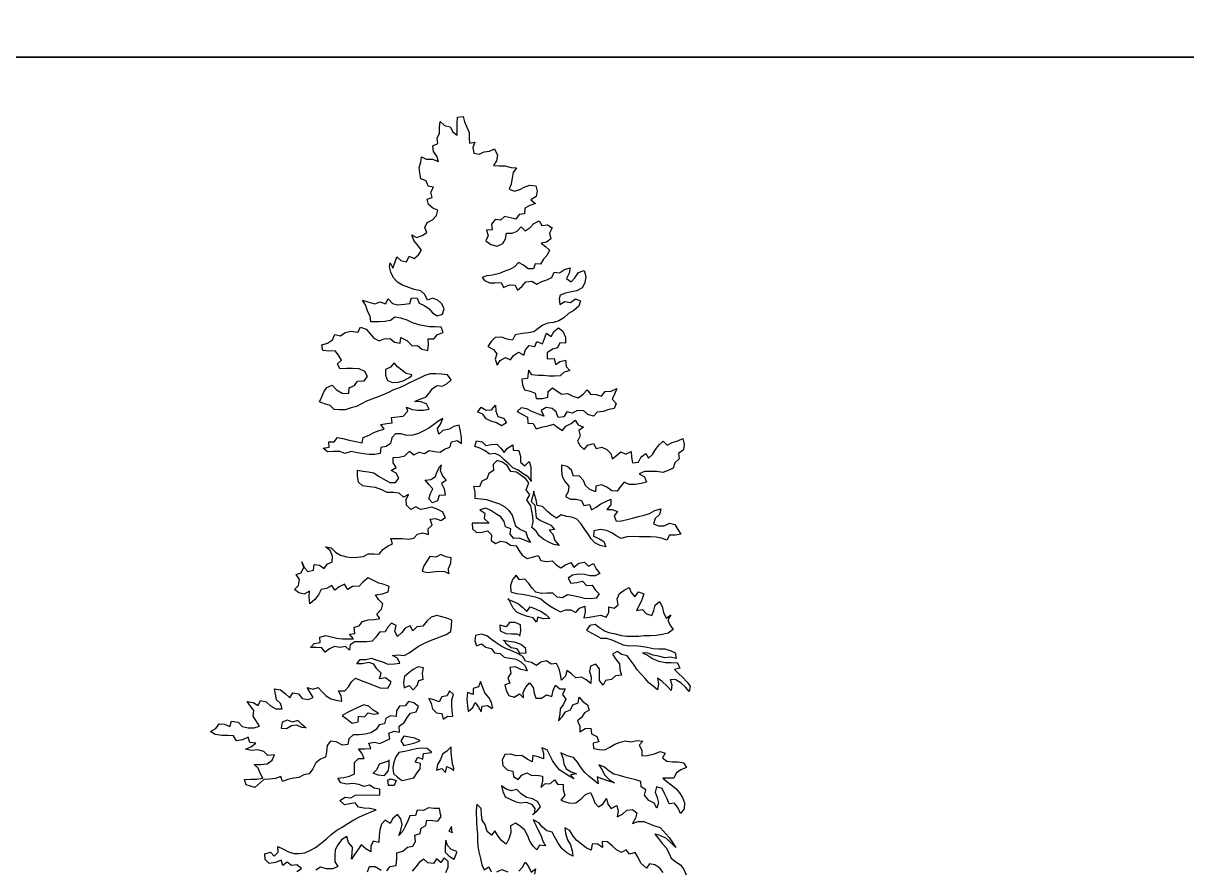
# Model space of a CAD drawing. Header units: millimetres. Extents: x 351 to 3123, y -188 to 617.
# Drawn here: x 684 to 850.7, y -67.1 to 54.1 of the extents above; entities that cross this region are included whole.
import ezdxf

# ---------------------------------------------------------------- set-up
doc = ezdxf.new("R2010")
doc.units = ezdxf.units.MM
doc.header["$LTSCALE"] = 25.4
doc.layers.add('animals', color=130, linetype='Continuous')
doc.layers.add('cut_through', color=3, linetype='Continuous')

msp = doc.modelspace()

# ---------------------------------------------------------------- linework, layer by layer
at = {"layer": 'animals'}
for points in [[(674.51, 49.32), (998.51, 49.32), (998.51, 286.92), (674.51, 286.92)], [(674.51, -188.28), (998.51, -188.28), (998.51, 49.32), (674.51, 49.32)]]:
    msp.add_lwpolyline(points, close=True, dxfattribs=at)
at = {"layer": 'cut_through'}
for points in [[(723.17, -67.33), (723.83, -66.9), (723.18, -66.35), (722.4, -66.46), (721.77, -66.01), (721.15, -66.48), (720.92, -65.72), (720.09, -66.04), (719.2, -66.17), (718.63, -65.63), (718.58, -64.79), (719.39, -64.57), (719.93, -65.14), (720.5, -64.54), (720.43, -63.74), (721.16, -64.07), (721.96, -64.52), (722.73, -64.73), (723.51, -64.75), (724.32, -64.64), (725.11, -64.25), (725.85, -63.87), (726.67, -63.29), (727.42, -62.66), (728.09, -62.03), (728.91, -61.42), (729.65, -60.99), (730.48, -60.47), (731.31, -59.94), (732.14, -59.5), (732.9, -59.17), (733.81, -58.8), (734.53, -58.48), (733.61, -58.28), (732.78, -58.27), (731.98, -58.13), (731.54, -57.49), (730.75, -57.65), (729.98, -57.76), (729.35, -57.14), (730.07, -56.68), (730.88, -56.76), (731.57, -56.39), (735.05, -56.34), (735.04, -55.53), (734.26, -55.37), (733.59, -54.94), (732.82, -55.15), (732.05, -54.86), (731.24, -54.7), (730.3, -54.83), (729.49, -54.61), (729.06, -53.94), (729.91, -53.85), (730.69, -53.68), (731.44, -53.36), (731.45, -52.56), (731.43, -51.72), (732.02, -51.16), (732.79, -51.13), (732.5, -50.37), (732, -49.77), (732.86, -49.77), (733.78, -49.7), (733.46, -48.96), (734.29, -48.8), (735.05, -48.98), (735.79, -48.66), (736.49, -48.32), (736.36, -47.53), (737.12, -47.24), (737.89, -47.36), (737.85, -46.52), (738.54, -45.99), (738.96, -45.26), (739.46, -44.66), (740.25, -44.45), (740.61, -43.68), (739.94, -43.19), (739.15, -42.99), (738.68, -43.61), (737.9, -43.63), (737.44, -44.3), (737.4, -45.12), (736.61, -45.04), (735.9, -45.41), (735.72, -46.17), (734.95, -46.33), (734.55, -47), (733.77, -47.45), (732.95, -47.68), (732.1, -47.75), (731.26, -47.75), (730.62, -48.31), (730.48, -49.16), (729.7, -49.21), (728.78, -48.76), (728.01, -48.67), (727.49, -49.26), (727.4, -50.17), (727.28, -50.94), (726.54, -51.22), (725.88, -51.77), (725.45, -52.62), (724.94, -53.34), (724.16, -53.48), (723.47, -53.88), (722.7, -53.98), (721.88, -54.16), (721.11, -54.44), (720.88, -53.7), (720.11, -54), (719.23, -54.11), (718.43, -54.16), (717.14, -55.28), (715.9, -54.91), (715.65, -54.16), (716.52, -54.1), (717.41, -54.08), (718.29, -53.94), (717.92, -53.25), (717.63, -52.52), (717.04, -51.98), (717.95, -51.99), (718.91, -51.93), (719.64, -51.39), (719.96, -50.63), (718.99, -50.71), (718.45, -50.13), (717.58, -49.88), (716.65, -50), (715.83, -49.83), (716.69, -49.44), (717.31, -48.93), (716.41, -48.85), (716.17, -48.11), (715.39, -48.48), (714.54, -48.59), (714.11, -47.89), (713.24, -47.83), (712.4, -47.86), (711.47, -47.69), (710.8, -47.3), (711.57, -46.87), (712.02, -46.17), (712.8, -46.23), (713.56, -46.57), (713.81, -45.79), (714.77, -45.95), (715.35, -46.58), (716.21, -46.76), (717.06, -46.76), (717.8, -46.51), (717.33, -45.76), (716.89, -45.07), (716.98, -44.28), (716.52, -43.64), (716.07, -43), (716.91, -43.14), (717.64, -43.53), (717.94, -42.82), (718.78, -43.01), (719.38, -43.61), (720.15, -44.02), (721.07, -44.04), (720.8, -43.29), (720.25, -42.73), (720.12, -41.91), (719.94, -41.15), (720.82, -41.33), (721.47, -41.82), (722.15, -42.46), (722.61, -41.72), (723.42, -41.89), (723.94, -42.53), (724.77, -42.69), (725.51, -42.42), (725.06, -41.68), (724.66, -40.96), (725.44, -41.19), (726.22, -40.97), (726.75, -41.54), (727.3, -42.13), (727.95, -42.57), (728.77, -42.8), (729.6, -42.94), (729.5, -42.15), (729.12, -41.45), (730.02, -41.46), (730.56, -40.86), (731, -40.18), (731.58, -39.63), (732.4, -39.99), (733.16, -40.24), (735.12, -41.01), (736.19, -41.06), (736.69, -40.19), (736.61, -40.07), (736.48, -40.07), (735.86, -39.6), (735.02, -39.72), (735.23, -38.92), (734.61, -38.31), (734.2, -37.64), (733.46, -37.4), (732.53, -37.57), (731.76, -37.6), (732.22, -36.98), (733.04, -36.97), (733.85, -36.79), (734.63, -37.04), (735.46, -37.29), (736.22, -37.62), (737.14, -37.6), (737.92, -37.49), (737.57, -36.78), (736.89, -36.41), (737.7, -36.32), (738.53, -36.38), (739.24, -36.03), (739.95, -35.53), (740.58, -35.05), (741.37, -34.69), (742.34, -34.26), (743.1, -33.97), (743.82, -33.68), (744.56, -33.38), (745.25, -32.95), (745.31, -32.14), (745.37, -31.35), (744.65, -31.05), (743.21, -30.66), (742.4, -30.89), (741.81, -31.47), (741.21, -32.2), (740.38, -32.31), (739.8, -32.86), (739.4, -32.13), (738.68, -32.47), (738.23, -33.12), (737.59, -33.67), (737.23, -32.95), (737.41, -32.11), (736.72, -31.74), (736.19, -32.32), (735.81, -33), (735.01, -33.05), (734.48, -33.75), (733.96, -34.34), (733.13, -34.45), (732.26, -34.44), (731.47, -34.43), (730.79, -34.85), (730.7, -35.63), (730.14, -35.08), (729.33, -35.26), (728.54, -35.11), (727.83, -35.45), (727.21, -35.93), (726.73, -35.3), (725.9, -35.27), (725.11, -35.23), (725.65, -34.68), (726.49, -34.54), (726.45, -33.75), (727.3, -33.55), (728.08, -33.73), (728.88, -33.91), (729.72, -34), (730.51, -34.01), (731.3, -34), (730.72, -33.36), (731.49, -33.23), (731.37, -32.35), (732.12, -32.16), (732.58, -31.51), (733.41, -31.28), (734.28, -31.26), (735.07, -31.11), (734.62, -30.48), (735.31, -29.75), (735.51, -29), (734.86, -28.36), (734.42, -27.7), (735.44, -27.56), (736.23, -27.27), (736.41, -26.51), (735.67, -26.24), (734.91, -26.04), (734.15, -25.64), (733.41, -25.29), (732.64, -25.88), (732.08, -26.46), (731.14, -26.5), (730.47, -26.93), (729.99, -26.16), (729.21, -26.54), (728.61, -27.04), (728.16, -26.37), (727.41, -26.81), (726.63, -26.92), (726.25, -27.7), (725.75, -28.39), (725.05, -28.98), (724.92, -28.04), (724.97, -27.19), (724.21, -27.61), (723.47, -27.4), (722.84, -26.92), (723.38, -26.37), (723.53, -25.53), (723.05, -24.79), (723.8, -24.57), (724.16, -23.75), (723.86, -22.98), (724.23, -23.77), (724.76, -24.36), (725.53, -24.18), (725.64, -23.37), (726.43, -23.45), (727.06, -23.95), (727.51, -23.3), (728.23, -22.99), (728.28, -22.17), (727.92, -21.37), (727.27, -20.83), (728.1, -20.99), (728.7, -21.59), (729.4, -22), (730.27, -22.24), (731.04, -22.35), (731.88, -22.32), (732.72, -22.21), (733.41, -21.84), (734.19, -21.85), (734.97, -21.89), (735.47, -21.22), (736.14, -20.75), (736.88, -20.42), (736.63, -19.66), (737.42, -19.62), (738.29, -19.66), (739.12, -19.75), (739.91, -19.6), (740.45, -19), (741.24, -18.83), (742.04, -19.06), (742, -18.27), (742.57, -17.73), (742.27, -16.87), (743.04, -16.79), (743.78, -17.04), (744.46, -16.61), (744.06, -15.84), (743.26, -15.42), (742.53, -15.15), (741.7, -15.33), (740.89, -15.49), (740.21, -15.11), (739.5, -15.48), (738.9, -14.84), (738.85, -14.05), (739.17, -13.33), (738.46, -13.71), (737.84, -13.13), (737.04, -13.05), (736.11, -13.06), (735.36, -12.66), (734.46, -12.33), (733.56, -12.24), (732.59, -12.1), (731.98, -11.56), (731.85, -10.64), (731.85, -9.84), (732.61, -9.97), (733.43, -10.11), (734.2, -10.25), (734.85, -10.71), (735.55, -11.08), (736.5, -11.64), (737.3, -11.63), (737.78, -10.98), (737.38, -10.28), (736.68, -9.88), (737.39, -9.47), (736.97, -8.81), (736.97, -8.03), (737.85, -8), (738.63, -7.82), (739.31, -7.14), (739.93, -7.64), (740.7, -7.28), (741.46, -7.47), (742.13, -7.01), (742.9, -7.16), (743.71, -7.29), (744.32, -6.83), (745.07, -6.54), (745.34, -5.81), (746.13, -5.59), (746.78, -6.03), (746.75, -5.17), (746.64, -4.31), (746.42, -3.42), (745.65, -3.58), (744.98, -3.99), (744.08, -4.18), (743.49, -4.71), (743.3, -3.9), (743.76, -3.26), (744.07, -2.47), (743.39, -2.89), (742.77, -3.36), (742.06, -3.84), (741.34, -4.21), (740.61, -4.58), (739.77, -4.82), (738.89, -4.9), (738.12, -4.64), (737.3, -4.63), (736.76, -5.22), (736.59, -6.01), (735.96, -6.47), (735.18, -6.61), (735.12, -7.44), (734.31, -7.59), (733.51, -7.61), (732.7, -7.52), (731.88, -7.35), (730.95, -7.2), (730.06, -7.44), (729.31, -7.17), (728.38, -7.2), (727.57, -7.24), (726.96, -6.68), (727.79, -6.57), (727.75, -5.77), (728.53, -5.81), (728.97, -5.16), (729.74, -5.32), (730.64, -5.56), (731.62, -5.75), (732.51, -5.94), (732.66, -5.15), (733.51, -4.85), (734.18, -4.44), (734.94, -4.19), (735.69, -3.98), (735.22, -3.32), (736.04, -3.16), (736.82, -3.06), (736.72, -2.29), (738.39, -2.1), (739.05, -1.4), (738.9, -0.84), (739.69, -1.17), (740.52, -1.26), (741.3, -1.24), (742.12, -1.11), (741.74, -0.36), (740.95, -0.08), (740.06, -0.02), (740.8, 0.33), (741.63, 0.61), (742.16, 1.21), (742.6, 1.84), (743.26, 2.26), (744.04, 2.17), (744.72, 2.54), (745.29, 3.11), (744.76, 3.78), (743.89, 3.9), (743.08, 3.95), (742.28, 3.95), (741.5, 3.69), (740.76, 3.32), (740.02, 3), (739.29, 2.66), (738.5, 2.24), (737.73, 1.91), (737, 1.64), (736.28, 1.29), (735.52, 0.95), (734.67, 0.6), (733.91, 0.31), (733.14, 0.01), (732.43, -0.37), (731.71, -0.71), (730.95, -0.94), (730.09, -1.19), (729.3, -1.23), (728.51, -1.16), (727.95, -0.57), (727.13, -0.33), (726.4, -0.05), (726.74, 0.65), (727.02, 1.38), (727.48, 2.01), (728.21, 2.31), (728.85, 1.66), (729.65, 1.2), (730.63, 1.11), (730.65, 1.94), (731.41, 2.28), (731.88, 2.91), (732.79, 2.93), (733.3, 3.57), (732.91, 4.29), (732.09, 4.66), (731.15, 4.72), (730.29, 4.69), (729.31, 4.67), (728.99, 5.39), (729.58, 5.89), (729.14, 6.61), (728.65, 7.25), (727.82, 7.18), (726.87, 7.27), (726.75, 8.1), (727.55, 8.33), (728.29, 8.8), (728.62, 9.57), (729.41, 9.39), (730.08, 9.86), (730.89, 10.07), (731.91, 9.91), (732.27, 10.61), (733.12, 10.34), (733.69, 9.67), (734.21, 9.05), (734.96, 8.68), (735.7, 8.97), (736.53, 8.99), (737.18, 8.47), (737.96, 8.34), (738.09, 9.14), (738.91, 8.71), (739.68, 7.94), (740.47, 7.99), (741.1, 7.5), (741.92, 7.3), (742.04, 8.16), (741.98, 8.97), (742.79, 8.98), (743.33, 9.57), (744.14, 9.85), (743.84, 10.61), (742.97, 10.69), (742.18, 10.7), (740.84, 10.92), (739.76, 11.24), (738.99, 11.61), (738.06, 11.93), (737.19, 12.06), (736.57, 11.57), (735.76, 11.44), (734.97, 11.39), (733.75, 11.38), (733.69, 12.19), (733.31, 12.92), (733.04, 13.74), (732.59, 14.49), (733.35, 14.26), (734.33, 13.99), (735.09, 14.28), (735.86, 13.99), (736.24, 14.69), (736.88, 14.03), (737.64, 13.82), (738.57, 13.9), (739.37, 14.04), (739.61, 14.83), (740.39, 14.76), (740.7, 14.05), (741.42, 13.71), (742.1, 13.31), (742.59, 12.67), (743.29, 12.23), (744.05, 12.48), (744.26, 13.25), (743.94, 13.96), (743.36, 14.51), (742.61, 14.76), (741.87, 14.49), (741.52, 15.29), (740.92, 15.83), (740, 16.04), (739.21, 16.31), (738.32, 16.66), (737.59, 17.06), (737.03, 17.69), (736.64, 18.5), (736.43, 19.29), (736.56, 19.84), (736.92, 19.1), (737.26, 19.98), (737.49, 20.72), (738.05, 20.16), (738.89, 19.99), (739.26, 20.79), (739.97, 20.44), (740.58, 21), (741.02, 21.64), (740.54, 22.3), (739.93, 23.05), (739.62, 23.87), (740.33, 23.49), (741.12, 23.77), (741.8, 24.19), (741.51, 24.92), (741.85, 25.62), (742.59, 25.99), (743.16, 26.62), (743.38, 27.39), (742.64, 27.66), (742.01, 28.19), (741.83, 28.95), (742.57, 29.2), (742.39, 29.97), (742.76, 30.66), (741.97, 30.83), (741.7, 31.59), (740.95, 31.86), (740.8, 32.72), (740.7, 33.49), (740.91, 34.26), (741.03, 35.03), (741.72, 34.67), (742.59, 34.71), (743.48, 34.37), (743.23, 35.12), (742.77, 35.8), (742.65, 36.58), (743.37, 36.91), (743.29, 37.69), (743.61, 38.41), (743.6, 39.28), (743.71, 40.07), (744.31, 39.53), (745.12, 39.34), (745.5, 38.62), (746.15, 38.12), (746.13, 39.73), (746.19, 40.68), (747, 40.81), (747.21, 40.03), (747.53, 39.29), (747.87, 38.53), (747.84, 37.74), (747.93, 36.96), (748.69, 37.12), (748.38, 36.35), (748.51, 35.56), (749.27, 35.39), (750, 35.75), (750.77, 35.83), (751.5, 36.15), (751.9, 35.25), (751.77, 34.43), (751.37, 33.76), (752.18, 33.74), (752.97, 33.73), (753.87, 33.49), (754.66, 33.47), (754.17, 32.77), (754.01, 32), (753.9, 31.12), (753.58, 30.41), (754.34, 30.11), (755.1, 30.34), (755.82, 30.71), (756.56, 30.96), (757.43, 30.85), (757.6, 30.09), (757.44, 29.32), (756.68, 28.87), (757.36, 28.36), (756.54, 28.03), (755.82, 27.68), (755.8, 26.85), (755.02, 26.77), (754.57, 26.1), (753.77, 26.31), (752.92, 26.5), (752.34, 25.94), (751.57, 26.05), (751.06, 25.39), (751.16, 24.55), (750.36, 24.52), (750.58, 23.76), (750.26, 23.01), (750.98, 22.46), (751.85, 22.25), (752.68, 22.59), (753.08, 23.27), (753.19, 24.08), (754, 24.11), (754.76, 24.39), (755.33, 24.98), (755.88, 24.43), (756.62, 24.88), (757.15, 25.46), (757.88, 25.85), (758.29, 25.19), (759.09, 25.29), (759.74, 24.85), (759.39, 24.1), (759.57, 23.28), (758.95, 22.8), (758.17, 22.64), (758.81, 22.18), (759.39, 21.65), (759.05, 20.93), (758.49, 20.35), (758.09, 19.67), (757.3, 19.71), (757.09, 18.96), (756.32, 19), (755.65, 19.53), (754.95, 19.87), (754.36, 19.29), (753.69, 18.89), (752.95, 18.63), (752.19, 18.32), (751.21, 18.06), (750.37, 17.98), (749.7, 17.76), (750.07, 17.33), (750.77, 16.96), (751.56, 17), (752.43, 17.03), (752.76, 16.31), (753.63, 16.69), (754.45, 16.63), (754.8, 15.94), (755.4, 16.47), (756, 17.12), (756.85, 17.21), (757.58, 16.79), (758.27, 17.15), (759.01, 17.41), (759.72, 17.73), (760.04, 18.51), (760.82, 18.42), (761.5, 18.87), (762.31, 19.13), (762.21, 18.34), (761.8, 17.59), (762.47, 17.1), (763, 17.69), (763.54, 18.44), (764.36, 18.76), (764.58, 17.9), (764.43, 17), (764.05, 16.28), (763.3, 15.84), (762.54, 15.68), (761.68, 15.48), (760.88, 15.23), (760.74, 14.68), (760.83, 13.89), (761.56, 14.31), (762.38, 14.17), (763.09, 14.71), (763.82, 14.41), (763.57, 13.65), (762.86, 13.03), (762.09, 12.58), (761.41, 11.98), (760.72, 11.54), (759.96, 11.31), (759.14, 11.18), (758.41, 10.91), (757.76, 10.42), (757.12, 9.97), (756.33, 9.84), (755.45, 9.74), (754.43, 9.51), (754.05, 8.76), (753.29, 8.89), (752.49, 9.19), (751.6, 9.13), (751.03, 8.6), (750.54, 7.88), (751.33, 7.43), (751.83, 6.81), (751.59, 6.04), (751.87, 5.21), (752.32, 5.87), (753.06, 6.28), (753.76, 5.95), (754.2, 6.58), (754.94, 7.05), (755.69, 6.61), (755.94, 7.4), (756.48, 8.01), (757.25, 7.84), (757.58, 8.6), (758.38, 8.26), (758.64, 9.02), (758.93, 9.79), (759.63, 9.29), (760.05, 10.06), (760.66, 10.53), (761.29, 10.06), (761.65, 9.22), (761.66, 8.34), (760.85, 8.38), (760.54, 7.65), (759.78, 7.5), (759.06, 6.96), (759.05, 6.1), (760.02, 6.12), (760.23, 5.28), (760.92, 5.69), (761.68, 5.88), (761.76, 5.01), (762.28, 4.4), (761.49, 4.19), (760.88, 3.68), (760.11, 3.63), (759.3, 3.62), (758.53, 3.7), (757.74, 3.71), (756.83, 3.82), (756.42, 4.49), (756.37, 4.41), (756.21, 3.3), (755.42, 3.17), (755.51, 2.38), (755.78, 1.64), (756.58, 1.46), (757.33, 1.17), (757.48, 0.39), (758.36, 0.39), (759.13, 0.59), (759.16, 1.4), (759.78, 1.92), (760.48, 1.45), (761.16, 1.05), (761.95, 1.13), (762.72, 0.77), (763.47, 0.53), (764.2, 1.02), (764.79, 1.65), (765.27, 1.01), (766.05, 1), (766.8, 0.73), (767.36, 1.41), (768.21, 1.46), (769, 1.86), (768.68, 1.02), (768.33, 0.31), (768.91, -0.28), (768.62, -1), (767.85, -1.17), (767.07, -1.45), (766.22, -1.53), (765.66, -2.14), (764.87, -1.86), (764.28, -1.35), (763.39, -1.29), (762.63, -1.7), (761.87, -1.51), (761.44, -2.21), (760.61, -2.29), (760.35, -1.52), (759.73, -1.03), (758.9, -0.89), (758.17, -1.32), (758.57, -2.1), (757.78, -1.82), (756.86, -1.45), (756.14, -1.05), (755.31, -0.9), (754.74, -1.43), (755.52, -1.9), (756.21, -2.27), (756.28, -3.11), (757.05, -3.15), (757.44, -3.91), (758.43, -3.66), (759.19, -3.5), (759.95, -3.26), (760.58, -3.73), (761.25, -4.16), (761.73, -3.54), (762.47, -3.16), (763.07, -2.68), (763.5, -3.35), (764.22, -3.68), (763.58, -4.16), (763.75, -4.92), (763.36, -5.7), (763.77, -6.36), (764.35, -6.88), (764.88, -6.26), (765.67, -6.03), (766.04, -6.75), (766.89, -6.58), (767.6, -6.9), (768.17, -7.47), (768.36, -8.24), (768.97, -7.75), (769.57, -7.24), (770.31, -7.57), (771.06, -7.2), (771.14, -7.98), (771.27, -8.82), (772.12, -8.69), (772.5, -7.96), (773.16, -7.46), (773.55, -8.14), (774.15, -7.63), (774.56, -6.88), (775.09, -6.2), (775.68, -5.69), (776.24, -6.26), (776.95, -5.87), (777.74, -5.66), (778.5, -5.31), (778.66, -6.15), (778.56, -6.96), (777.84, -7.48), (777.95, -8.25), (777.35, -8.79), (777.09, -9.55), (776.36, -9.9), (775.6, -10.17), (774.76, -10.04), (773.91, -10.05), (773, -10.04), (772.22, -10.39), (772.99, -10.8), (773.27, -11.55), (772.51, -11.77), (771.67, -11.88), (770.78, -11.9), (770.06, -11.57), (769.54, -12.2), (769.06, -12.87), (768.28, -12.81), (767.58, -12.27), (766.81, -11.95), (765.99, -12.12), (765.96, -12.97), (765.16, -12.62), (764.55, -12.07), (764.23, -11.33), (763.6, -10.65), (762.83, -10.69), (762.53, -9.86), (761.88, -9.33), (761.11, -9.14), (761.1, -9.95), (761.21, -10.78), (761.6, -11.5), (762.13, -12.14), (762.03, -12.95), (761.65, -13.63), (762.4, -13.98), (763.19, -14.01), (763.98, -14.19), (764.3, -14.9), (765.09, -14.75), (765.37, -15.53), (766.08, -15.17), (766.72, -14.65), (767.44, -14.33), (768.15, -14), (768.14, -14.81), (767.57, -15.48), (768.37, -15.47), (769.13, -15.77), (768.64, -16.38), (768.92, -17.16), (769.71, -17.13), (770.49, -16.93), (771.26, -16.72), (772.14, -16.47), (772.95, -16.3), (773.69, -16.05), (774.45, -15.65), (775.33, -15.39), (775.15, -16.2), (774.53, -16.75), (774.29, -17.52), (775.01, -17.83), (775.8, -17.82), (776.56, -17.44), (777.33, -17.65), (777.77, -18.35), (778.21, -19), (777.43, -19.17), (776.59, -19.18), (776.19, -19.88), (775.42, -19.61), (774.64, -19.44), (773.84, -19.42), (773, -19.41), (772.21, -19.39), (771.25, -19.36), (770.43, -19.39), (769.65, -19.62), (768.93, -19.27), (768.28, -18.81), (767.52, -18.5), (766.66, -18.34), (765.74, -18.52), (765.66, -19.3), (766.44, -19.65), (767.14, -20.06), (767.44, -20.81), (766.61, -20.63), (765.89, -20.25), (765.33, -19.68), (764.89, -19.02), (764.43, -18.37), (763.86, -17.48), (763.31, -16.89), (762.59, -16.59), (761.79, -16.5), (761.02, -16.27), (760.36, -16.72), (759.71, -16.29), (759.1, -15.79), (758.37, -15.06), (757.59, -14.89), (757.46, -14.12), (757.24, -13.34), (757.11, -12.88), (756.93, -13.67), (756.73, -14.35), (757.27, -14.84), (757.31, -15.3), (757.46, -16.61), (758.1, -17.08), (758.83, -17.38), (759.55, -17.73), (760.11, -18.37), (759.3, -18.43), (759.86, -19), (760.12, -19.9), (760.75, -20.66), (760, -20.48), (759.26, -20.18), (758.58, -19.78), (757.89, -19.24), (757.46, -18.59), (756.85, -18.04), (757.05, -17.29), (757, -16.5), (756.86, -15.73), (756.71, -14.94), (756.1, -14.12), (756.54, -13.39), (756.05, -12.65), (756.41, -11.66), (755.94, -11.05), (755.31, -10.6), (754.66, -10.13), (753.84, -10.02), (753.3, -9.18), (752.62, -8.72), (751.88, -8.47), (751.31, -9.03), (751.37, -9.92), (750.68, -10.32), (750.4, -11.08), (749.69, -11.42), (749.32, -12.25), (748.46, -12.19), (748.66, -12.95), (748.65, -13.85), (750.35, -14.05), (752.23, -14.65), (752.95, -15.1), (753.56, -15.61), (754, -16.3), (754.27, -17.04), (754.52, -17.8), (755.2, -18.34), (755.97, -18.69), (756.2, -19.48), (756.64, -20.21), (755.87, -19.94), (755.05, -19.59), (754.24, -19.63), (753.72, -19.03), (753.83, -18.24), (753.08, -17.96), (752.88, -17.18), (752.38, -16.51), (751.68, -16.1), (750.97, -15.62), (750.27, -15.27), (749.41, -15.53), (750.09, -16), (750.03, -16.79), (750.71, -17.42), (749.9, -17.46), (749.11, -17.44), (748.3, -17.43), (748.36, -18.25), (748.93, -18.79), (749.7, -18.75), (750.51, -18.53), (751.05, -19.1), (750.99, -19.92), (751.64, -20.36), (752.38, -20.01), (753.15, -20.14), (753.78, -20.6), (754.61, -20.68), (755.01, -21.4), (755.47, -22.02), (756.15, -22.5), (756.92, -22.29), (757.75, -22.05), (758.14, -22.78), (758.94, -22.94), (759.74, -22.84), (760.32, -23.39), (760.99, -23.85), (761.65, -23.42), (762.43, -23.09), (762.87, -23.76), (763.57, -23.19), (764.38, -23.03), (764.96, -23.58), (765.7, -23.23), (766.07, -23.99), (766.6, -24.63), (765.91, -24.99), (765.14, -24.96), (764.38, -24.77), (763.59, -24.75), (762.68, -24.87), (762.04, -25.33), (762.45, -26.02), (763.29, -25.92), (764.1, -25.76), (764.66, -26.36), (765.48, -26.33), (765.91, -27.01), (766.5, -27.57), (766.05, -28.2), (765.23, -28.26), (764.4, -28.25), (763.63, -28.03), (762.75, -27.84), (761.94, -27.72), (761.25, -28.11), (760.45, -28.02), (759.87, -27.46), (759, -27.46), (758.23, -27.53), (757.43, -27.3), (756.9, -26.74), (756.41, -26.09), (755.86, -25.48), (755.05, -25.55), (754.6, -24.89), (754.07, -25.53), (753.78, -26.37), (753.84, -27.28), (754.61, -27.52), (755.5, -27.62), (756.47, -27.78), (757.3, -27.99), (758.12, -28.3), (758.77, -28.78), (759.43, -29.28), (760.21, -29.77), (760.94, -30.12), (761.67, -29.84), (762.44, -29.86), (763.16, -30.24), (763.65, -29.59), (764.45, -29.31), (764.46, -30.14), (764.3, -31.01), (765.1, -30.92), (765.88, -30.76), (766.71, -30.61), (767.48, -30.91), (767.86, -30.22), (767.85, -29.41), (768.62, -29.6), (769.23, -29.12), (769.07, -28.3), (769.4, -27.53), (770.06, -27.02), (770.78, -26.63), (771.08, -27.37), (771.59, -27.98), (772.13, -27.28), (772.87, -27.56), (772.58, -28.4), (772.2, -29.23), (771.85, -29.93), (772.72, -29.8), (773.29, -30.42), (774.05, -30.68), (774.33, -29.95), (774.52, -29.19), (775.12, -28.68), (775.51, -29.37), (775.72, -30.23), (776.09, -31.03), (776.76, -30.59), (776.33, -31.27), (776.6, -32), (777.08, -32.67), (776.4, -33.18), (775.57, -33.39), (774.68, -33.52), (773.82, -33.56), (772.96, -33.59), (772.15, -33.67), (771.3, -33.68), (770.47, -33.68), (769.68, -33.57), (768.88, -33.32), (768.08, -33.2), (767.23, -32.93), (766.54, -32.44), (765.91, -31.96), (765.13, -32.09), (764.65, -32.76), (765.35, -33.15), (766.08, -33.53), (766.75, -33.93), (767.55, -33.93), (768.32, -34.13), (769.09, -34.46), (769.88, -34.88), (770.77, -35.01), (771.61, -34.95), (772.45, -35.06), (773.36, -35.19), (774.22, -35.38), (775.02, -35.46), (775.88, -35.44), (776.66, -35.67), (777.38, -36), (777.51, -36.81), (776.69, -36.63), (775.88, -36.73), (775.01, -36.49), (774.22, -36.33), (773.47, -36.07), (772.69, -35.99), (773.41, -36.36), (774.13, -36.81), (774.99, -37.2), (775.99, -37.39), (776.8, -37.39), (777.69, -37.45), (778.07, -38.19), (777.29, -38.4), (777.85, -38.96), (778.41, -39.5), (779.06, -40.17), (779.53, -40.79), (779.37, -41.55), (778.84, -40.94), (778.22, -40.37), (777.47, -39.89), (776.66, -39.84), (776.9, -40.59), (776.8, -41.42), (776.2, -40.74), (775.52, -40.1), (774.84, -39.64), (774.99, -40.49), (774.84, -41.33), (774.21, -40.8), (773.6, -40.3), (773.07, -39.68), (772.44, -39.04), (771.95, -38.43), (771.49, -37.78), (770.99, -37.05), (770.51, -36.43), (769.73, -36.25), (769.08, -35.83), (768.41, -36.22), (768.84, -36.88), (769.42, -37.6), (769.43, -38.41), (769.69, -39.19), (768.82, -39.3), (768.26, -39.85), (767.42, -39.95), (767.04, -40.63), (766.55, -39.96), (766.53, -38.3), (766.01, -37.63), (765.23, -37.92), (765.11, -38.69), (765.34, -39.47), (765.29, -40.42), (764.62, -39.9), (763.96, -39.49), (763.15, -39.6), (762.54, -39.02), (761.84, -38.56), (761.68, -39.34), (761.1, -39.92), (760.96, -39.13), (760.78, -38.3), (760.37, -37.53), (759.59, -37.61), (758.94, -37.14), (758.13, -37.34), (757.51, -37.84), (756.77, -37.41), (755.95, -37.22), (755.55, -36.53), (754.86, -36.17), (754.06, -35.77), (753.19, -35.43), (752.43, -35.05), (751.74, -34.59), (751.06, -34.09), (750.41, -33.57), (749.61, -33.33), (748.78, -33.52), (748.67, -34.29), (748.92, -35.03), (749.63, -34.72), (750.24, -35.2), (751.03, -35.37), (751.5, -36.01), (752.29, -36.12), (752.89, -36.61), (753.72, -36.77), (754.58, -36.93), (755.26, -37.31), (755.87, -37.88), (756.16, -38.6), (755.27, -38.38), (754.5, -38), (753.71, -38.13), (753.84, -38.9), (753.42, -39.6), (753.7, -40.36), (752.96, -40.61), (753.14, -41.4), (753.53, -42.11), (754.3, -42.34), (755.06, -41.9), (755.64, -42.46), (755.62, -41.64), (756, -40.92), (756.5, -40.32), (757.01, -40.96), (757.18, -41.77), (757.41, -42.51), (758.23, -42.52), (758.92, -42.03), (759.69, -42.26), (759.9, -41.41), (760.22, -40.66), (760.83, -41.16), (761.62, -41.18), (761.24, -41.98), (761.73, -42.66), (761.4, -43.37), (760.92, -44.02), (760.86, -44.8), (760.67, -45.73), (761.21, -45.17), (761.67, -44.48), (762.4, -44.17), (762.72, -43.44), (763.46, -43.15), (763.64, -42.37), (764.17, -42.96), (764.84, -43.48), (765.07, -44.23), (764.37, -44.58), (763.97, -45.25), (763.36, -45.75), (763.73, -46.52), (763.74, -47.31), (764.47, -46.85), (765.29, -46.78), (765.4, -47.6), (766.16, -47.97), (766.42, -48.76), (765.63, -48.95), (765.67, -49.73), (766.48, -49.86), (767.3, -49.89), (768.04, -49.5), (768.72, -49.08), (769.52, -48.78), (770.28, -48.63), (771.04, -48.77), (771.92, -48.55), (772.74, -48.64), (772.24, -49.24), (772.62, -49.93), (772.58, -50.76), (773.39, -50.72), (774.4, -50.49), (775.21, -50.14), (775.96, -50.39), (775.56, -51.06), (776.19, -51.51), (776.98, -51.63), (777.82, -51.62), (778.58, -51.74), (779.02, -52.43), (778.21, -52.76), (777.52, -53.22), (777.21, -53.97), (776.4, -53.94), (775.59, -53.97), (776.2, -54.46), (776.83, -54.93), (777.46, -55.43), (778, -56.05), (778.42, -56.73), (778.71, -57.48), (778.68, -58.36), (778.13, -59.01), (777.79, -58.27), (777.28, -57.52), (776.51, -57.65), (776.21, -56.93), (775.84, -56.15), (775.5, -55.45), (774.71, -55.18), (774.53, -55.98), (774.8, -56.73), (774.98, -57.5), (774.73, -58.27), (774.37, -57.56), (773.62, -57.18), (773, -56.4), (773.17, -55.61), (772.5, -55.21), (772.46, -54.42), (771.72, -54.19), (770.93, -54.02), (770.15, -53.83), (769.38, -53.57), (768.6, -53.39), (767.92, -52.95), (767.25, -52.38), (766.44, -52.04), (766.85, -52.74), (767.3, -53.53), (767.96, -54.18), (768.69, -54.64), (767.86, -54.4), (767, -54.09), (766.2, -53.77), (766.34, -54.79), (765.73, -54.26), (765.07, -53.73), (764.45, -53.13), (763.9, -52.46), (763.39, -51.69), (762.81, -51.02), (761.92, -50.76), (760.98, -50.32), (761.27, -51.06), (761.41, -51.92), (761.75, -52.64), (762.48, -53.05), (763.23, -53.35), (762.36, -53.48), (762.89, -54.07), (762.2, -53.65), (761.5, -53.26), (760.87, -52.79), (760.31, -52.17), (759.82, -51.42), (759.44, -50.68), (759.06, -49.92), (758.26, -49.61), (758.49, -50.38), (758.52, -51.19), (757.77, -50.91), (756.98, -50.71), (756.9, -51.62), (756.18, -51.25), (755.41, -50.71), (754.59, -50.78), (753.84, -50.5), (752.97, -50.58), (752.59, -51.37), (752.69, -52.14), (753.3, -52.76), (754.11, -52.94), (754.22, -53.73), (754.9, -54.14), (755.42, -53.51), (756.13, -53.19), (756.83, -53.56), (757.6, -53.53), (758.36, -53.67), (758.36, -54.45), (758.15, -55.29), (758.72, -54.75), (759.53, -54.74), (760.1, -54.19), (760.56, -54.86), (761.35, -54.84), (761.32, -55.61), (761.55, -56.39), (761.01, -57.1), (761.51, -57.3), (762.28, -57.56), (763.16, -57.47), (763.93, -56.94), (764.51, -56.31), (765.25, -56.01), (765.6, -56.74), (765.85, -57.49), (766.4, -58.05), (767.07, -57.64), (767.56, -56.88), (767.72, -57.67), (768.21, -58.32), (769.02, -57.87), (769.22, -58.68), (769.09, -59.52), (769.84, -59.1), (770.47, -58.55), (771.28, -58.43), (771.9, -58.93), (771.69, -59.7), (771.26, -60.43), (772.05, -60.15), (772.88, -60.16), (773.61, -60.44), (774.26, -60.75), (775.22, -61.02), (776.53, -62.46), (777.46, -63.91), (776.13, -62.58), (775.25, -62.15), (774.48, -61.98), (775, -62.58), (775.56, -63.36), (776.08, -63.95), (776.49, -64.66), (776.79, -65.43), (777.49, -65.93), (778.14, -66.39), (778.6, -67.05), (778.95, -67.82)], [(739.65, 3.79), (738.85, 4), (738.22, 4.46), (737.58, 4.93), (737.09, 5.53), (736.6, 4.89), (735.88, 4.55), (735.86, 3.74), (736.14, 3), (736.86, 2.7), (737.67, 2.75), (738.42, 2.96), (739.2, 3.38), (739.62, 3.71), (739.62, 3.74)], [(756.8, -11.42), (756.3, -10.81), (755.61, -10.36), (754.86, -9.87), (754.14, -9.51), (753.54, -8.96), (752.88, -8.38), (752.28, -7.82), (751.58, -7.48), (750.78, -7.56), (750.13, -7.06), (749.41, -6.71), (748.68, -6.44), (748.91, -5.67), (749.71, -5.78), (750.26, -6.34), (751.05, -6.16), (751.84, -6.12), (752.41, -6.69), (752.88, -7.31), (753.36, -6.7), (754.1, -6.21), (754.15, -6.98), (754.99, -7.01), (755.2, -7.87), (755.2, -8.71), (755.84, -9.23), (756.45, -8.63), (756.68, -9.39), (756.71, -10.99), (756.76, -11.49)], [(743.83, -9.09), (743.72, -9.9), (744.04, -10.65), (744.57, -11.31), (743.9, -11.74), (744.27, -12.53), (744.42, -13.41), (743.57, -13.5), (743.34, -14.25), (742.6, -14.53), (742.07, -13.95), (742.31, -13.21), (742.64, -12.5), (742.06, -11.9), (741.57, -11.28), (742.35, -11.2), (743.02, -10.78), (743.28, -10.04), (743.65, -9.34), (743.84, -9.13)], [(744.93, -24.72), (744.92, -23.91), (745.25, -23.18), (745.29, -22.4), (744.52, -22.26), (743.78, -21.93), (743.07, -22.33), (742.22, -22.22), (741.78, -22.87), (741.34, -23.55), (741.11, -24.3), (741.88, -24.5), (742.66, -24.42), (743.52, -24.33), (744.34, -24.38), (744.99, -24.67)], [(753.36, -28.34), (754.22, -28.68), (754.95, -29.01), (755.56, -29.53), (756.14, -30.1), (756.58, -29.44), (757.35, -29.7), (758.17, -30.09), (758.85, -30.54), (759.41, -31.1), (758.47, -31.12), (757.71, -30.89), (757.51, -31.64), (757.01, -31.01), (756.22, -30.81), (755.43, -30.51), (754.71, -30.21), (754.18, -29.62), (753.83, -28.93), (753.48, -28.29), (753.45, -28.28)], [(755.11, -33.61), (755.26, -32.84), (755.21, -32.01), (754.44, -31.65), (753.65, -31.68), (753.15, -32.29), (752.26, -32.07), (752.32, -32.86), (753.13, -33.26), (753.91, -33.29), (754.69, -33.27), (755.16, -33.47)], [(752.75, -34.19), (753.52, -34.35), (754.33, -34.45), (755.27, -34.75), (755.88, -35.25), (756, -36.04), (755.17, -36.1), (754.72, -35.44), (753.86, -35.28), (753.23, -34.76), (752.92, -34.23)], [(741.25, -39.86), (741.17, -38.93), (741.3, -38.17), (740.53, -38.03), (739.82, -38.41), (739.19, -38.89), (738.59, -39.4), (738.45, -40.21), (738.56, -41), (739.28, -40.69), (739.84, -41.32), (740.4, -40.69), (740.66, -39.95), (741.18, -39.85), (741.18, -39.78)], [(745.51, -45.1), (745.43, -44.33), (745.38, -43.55), (745.37, -42.75), (745.6, -41.99), (745.04, -41.45), (744.71, -42.19), (743.93, -42.33), (743.57, -43.05), (742.82, -42.75), (742.06, -42.56), (742.4, -43.27), (742.61, -44.02), (743.17, -44.59), (743.94, -44.7), (744.11, -45.51), (744.76, -45.06), (745.48, -45.14)], [(751.23, -43.94), (751.05, -43.13), (750.66, -42.41), (750.12, -41.75), (749.78, -40.87), (749.5, -40.11), (749.22, -40.9), (748.41, -41.11), (748.45, -41.97), (747.63, -41.7), (747.54, -42.65), (747.61, -43.58), (747.74, -44.4), (748.37, -43.83), (748.7, -43.11), (749.19, -43.8), (749.6, -44.47), (749.74, -43.67), (750.51, -43.54), (751.16, -43.97), (751.11, -43.97)], [(734.8, -44.66), (734.12, -44.21), (733.5, -43.67), (732.75, -43.46), (731.83, -43.88), (731.11, -44.21), (730.35, -44.59), (729.64, -44.97), (730.36, -45.53), (731.09, -46.07), (731.93, -45.89), (732.01, -45.06), (732.85, -45.18), (733.4, -44.6), (734.18, -44.79), (734.87, -44.68), (734.87, -44.63)], [(724.49, -46.79), (723.89, -46.29), (723.29, -45.71), (722.55, -45.95), (721.81, -45.63), (721.07, -45.95), (720.9, -46.81), (721.7, -46.83), (722.38, -46.44), (723.14, -46.3), (723.83, -46.66), (724.51, -46.72)], [(740.78, -48.57), (740.08, -48.22), (739.32, -48.09), (738.52, -47.96), (738.05, -48.59), (738.49, -49.27), (739.3, -49.09), (740.06, -48.91), (740.77, -48.59), (740.77, -48.54), (740.77, -48.49)], [(742.45, -50.22), (741.85, -49.69), (741.08, -49.64), (740.27, -49.75), (739.46, -49.93), (738.62, -50.13), (737.79, -50.26), (737.34, -50.92), (737.07, -51.66), (736.91, -52.49), (737.01, -53.28), (737.61, -53.84), (738.25, -54.3), (739.11, -54.08), (739.92, -53.92), (740.34, -53.25), (740.86, -52.64), (740.9, -51.85), (740.13, -51.68), (740.48, -50.97), (741.23, -51.22), (741.31, -50.41), (742.13, -50.35), (742.46, -50.26), (742.46, -50.2)], [(745.7, -52.72), (745.47, -51.93), (745.37, -51.09), (745.29, -50.27), (745.28, -49.49), (744.68, -50.07), (744.02, -50.53), (743.74, -51.31), (743.3, -51.99), (743.18, -52.79), (743.95, -52.57), (744.49, -53.14), (744.67, -52.31), (745.39, -52.6), (745.68, -52.87)], [(736.34, -51.32), (736.35, -52.18), (736.21, -52.94), (735.63, -53.61), (734.83, -53.55), (734.08, -53.24), (734.68, -52.66), (735.01, -51.93), (735.74, -51.66), (736.32, -51.5), (736.32, -51.46)], [(736.64, -54.07), (737.38, -54.27), (737.13, -55.02), (736.3, -55.03), (736.19, -54.22), (736.58, -54.1), (736.45, -54.1)], [(756.93, -59.14), (757.55, -58.68), (758.07, -58.08), (757.63, -57.32), (756.92, -56.91), (756.06, -56.71), (755.32, -56.22), (754.68, -55.59), (753.89, -55.79), (753.14, -55.53), (752.47, -55.06), (752.69, -55.85), (753.02, -56.63), (753.72, -56.97), (754.44, -57.29), (755.21, -57.49), (756.02, -57.38), (756.81, -57.68), (757.28, -58.3), (757.17, -59.07), (757.1, -59.11)], [(736.06, -67.23), (736.54, -66.6), (737.39, -66.47), (737.5, -65.48), (737.49, -64.65), (738.34, -64.42), (739.01, -63.85), (739.8, -63.72), (740.15, -63.02), (740.08, -62.14), (740.82, -61.89), (741, -61.13), (741.67, -60.72), (741.8, -59.96), (742.6, -60.01), (743.39, -60.11), (743.85, -59.47), (743.73, -59.13), (743.62, -58.32), (742.84, -58.31), (742.04, -58.19), (741.3, -58.6), (740.42, -58.55), (740.16, -59.31), (739.37, -59.35), (739.05, -60.06), (738.68, -60.86), (738.35, -61.57), (737.78, -62.15), (738.07, -61.41), (738.25, -60.61), (738.07, -59.8), (737.6, -59.18), (736.91, -59.72), (736.54, -60.47), (735.84, -59.99), (735.28, -60.57), (735.04, -61.35), (734.96, -62.22), (734.93, -63.15), (734.11, -62.97), (733.76, -63.71), (733.77, -64.52), (733.03, -64.07), (732.37, -63.52), (731.9, -64.24), (731.45, -64.89), (731.01, -65.58), (731.07, -64.76), (731.15, -63.83), (730.59, -63.19), (730.33, -62.33), (729.58, -62.77), (729.06, -63.52), (728.65, -64.24), (728.61, -65.1), (728.61, -65.92), (729.06, -66.62), (728.34, -66.93), (727.4, -66.93), (726.55, -66.7), (725.88, -67.12)], [(775.66, -67.45), (775.16, -66.84), (774.48, -66.37), (773.71, -66.21), (773.28, -66.87), (772.48, -66.11), (772.07, -65.31), (771.63, -64.62), (770.85, -64.86), (770.38, -64.23), (769.68, -64.59), (768.98, -64.24), (768.4, -63.68), (767.7, -63.07), (766.93, -63.01), (766.97, -63.91), (766.29, -63.43), (765.5, -63.36), (765.34, -64.27), (764.62, -63.92), (763.97, -63.43), (763.29, -62.88), (762.75, -62.25), (762.29, -61.47), (761.59, -61.07), (761.67, -61.89), (761.93, -62.81), (762.39, -63.52), (762.61, -64.36), (762.7, -65.15), (761.87, -64.66), (761.19, -64.07), (760.59, -63.28), (760.15, -62.4), (759.77, -61.69), (758.98, -61.49), (758.38, -61), (757.84, -60.35), (757.04, -59.92), (757.41, -60.7), (757.81, -61.48), (758.2, -62.21), (758.43, -62.96), (758.79, -63.65), (757.93, -63.54), (757.58, -64.23), (757.03, -63.68), (756.55, -62.96), (756.2, -62.13), (755.79, -61.34), (755.18, -60.82), (754.5, -60.42), (753.79, -60.8), (753.81, -61.73), (753.58, -62.55), (753.16, -63.43), (752.55, -62.95), (752, -62.26), (751.53, -61.49), (751.05, -62.13), (750.45, -61.58), (750.17, -60.61), (749.7, -59.96), (749.62, -59.18), (749.56, -58.29), (748.96, -57.7), (748.88, -58.57), (748.91, -60.36), (748.96, -61.13), (749.05, -61.99), (749.06, -62.93), (749.11, -63.74), (749.25, -64.5), (749.48, -65.46), (749.66, -66.37), (749.99, -67.1), (750.67, -66.66), (751.01, -67.37)], [(745.42, -61.7), (745.34, -60.89), (744.94, -61.55), (745.45, -61.76)], [(746.09, -64.48), (745.27, -64.19), (744.74, -63.58), (744.5, -62.84), (744.42, -63.69), (744.43, -64.54), (744.99, -65.14), (745.69, -65.58), (746.01, -64.84), (746.08, -64.55), (746.16, -64.5)], [(733.3, -67.39), (733.58, -66.6), (734.39, -66.59), (735.26, -67.14)], [(744.5, -67.47), (744.87, -66.7), (744.86, -65.9), (744.28, -65.39), (743.81, -66.02), (743.2, -65.52), (742.75, -66.17), (741.96, -66.09), (741.36, -65.58), (740.71, -66.06), (740.23, -66.66), (739.71, -67.27)], [(754.97, -67.3), (755.51, -66.71), (755.88, -66.01), (756.37, -66.62), (756.75, -67.41), (757.38, -66.95), (757.23, -67.71)], [(751.82, -67.39), (752.54, -67.06), (753.41, -67.39)]]:
    msp.add_lwpolyline(points, dxfattribs=at)
msp.add_lwpolyline([(749.1, -1.49), (749.09, -1.49), (749.59, -0.84), (750.31, -1.25), (751.08, -1.19), (751.62, -0.55), (751.66, -1.38), (751.96, -2.16), (752.77, -2.4), (753.19, -3.09), (752.5, -3.49), (751.78, -3.09), (751.02, -2.81), (750.3, -2.49), (749.84, -1.85), (749.12, -1.54)], close=True, dxfattribs=at)

doc.saveas('drawing.dxf')
